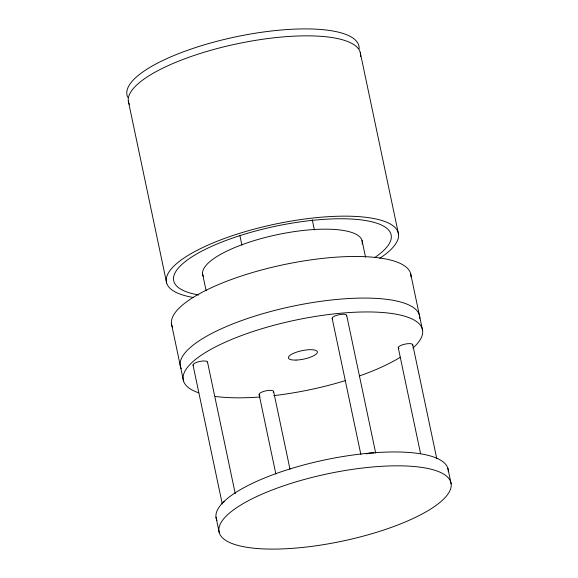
<?xml version="1.0" encoding="UTF-8"?>
<svg xmlns="http://www.w3.org/2000/svg" width="578" height="578" viewBox="0 0 578 578"><rect width="100%" height="100%" fill="white"/><g stroke="black" fill="none" stroke-linecap="round" stroke-linejoin="round"><path stroke-width="0.87" d="M410.582 273.387L422.634 330.602M360.195 52.244L398.545 234.242M447.885 468.361L451.158 483.916A118.519 34.456 -11.9 0 1 280.496 548.977A118.519 34.456 -11.9 0 1 273.459 489.494A118.519 34.456 -11.9 0 1 451.158 483.916M412.764 344.741L436.78 458.708M398.249 347.681L420.589 453.701M362.016 240.448L365.542 257.181M346.67 315.35L375.714 453.174M312.236 219.698L314.389 229.921M332.155 318.297L360.831 454.351M273.611 391.472L289.997 469.22M239.877 235.463L241.922 245.166M259.096 394.42L275.851 473.931M202.589 273.979L206.115 290.712M207.524 362.088L235.26 493.728M193.009 365.029L222.234 503.734M128.309 101.02L166.652 283.025M215.991 517.137L219.264 532.692M171.442 323.687L183.493 380.902M193.182 297.453A118.519 34.456 -11.9 0 1 199.54 249.089A118.519 34.456 -11.9 0 1 355.246 216.41A118.519 34.456 -11.9 0 1 379.724 258.294M129.291 104.343A118.519 34.456 -11.9 0 1 238.822 43.451A118.519 34.456 -11.9 0 1 360.528 56.521M198.76 294.975A111.113 32.303 -11.9 0 1 204.28 249.855A111.113 32.303 -11.9 0 1 349.712 218.946A111.113 32.303 -11.9 0 1 374.66 257.586M181.232 368.721A122.225 35.533 -11.9 0 1 292.714 306.232A122.225 35.533 -11.9 0 1 419.773 318.5M172.468 327.112A122.225 35.533 -11.9 0 1 283.942 264.623A122.225 35.533 -11.9 0 1 411.001 276.891M198.745 392.823A122.225 35.533 -11.9 0 1 296.232 319.974A122.225 35.533 -11.9 0 1 412.952 348.05M400.352 357.233A122.225 35.533 -11.9 0 1 359.4 375.982M345.333 380.62A122.225 35.533 -11.9 0 1 273.835 395.627M260.172 396.956A122.225 35.533 -11.9 0 1 215.341 396.457M398.943 348.411A7.406 2.153 -11.9 0 1 405.135 344.091A7.406 2.153 -11.9 0 1 412.345 345.63M193.42 365.607A7.406 2.153 -11.9 0 1 199.945 361.423A7.406 2.153 -11.9 0 1 207.3 362.753M259.797 395.15A7.406 2.153 -11.9 0 1 265.988 390.822A7.406 2.153 -11.9 0 1 273.199 392.368M332.567 318.875A7.406 2.153 -11.9 0 1 339.098 314.692A7.406 2.153 -11.9 0 1 346.446 316.022M222.299 503.944A7.406 2.153 -11.9 0 1 224.539 501.61M216.981 520.453A118.519 34.456 -11.9 0 1 325.082 459.864A118.519 34.456 -11.9 0 1 448.29 471.756M366.221 453.925A7.406 2.153 -11.9 0 1 373.952 453.007M127.832 97.407A118.519 34.456 -11.9 0 1 235.932 36.811A118.519 34.456 -11.9 0 1 359.14 48.704M203.268 276.262A81.484 23.684 -11.9 0 1 279.55 234.198A81.484 23.684 -11.9 0 1 362.146 243.995M296.066 360.072A14.818 4.306 -11.9 0 0 317.401 351.944A14.818 4.306 -11.9 0 0 295.185 352.638A14.818 4.306 -11.9 0 0 296.066 360.072"/></g></svg>
